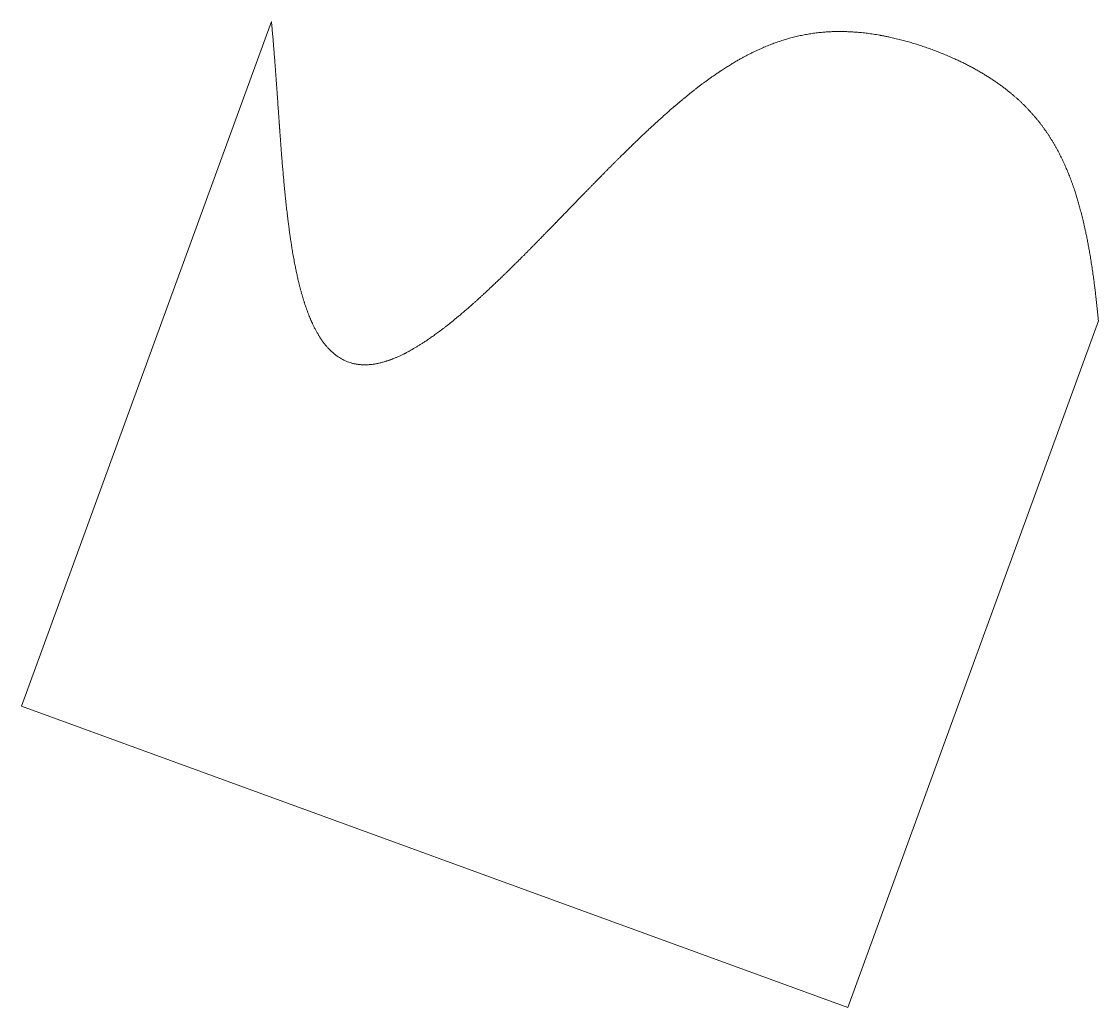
# Model space of a CAD drawing. Header units: millimetres. Extents: x 1381.7 to 1478.5, y 653.5 to 742.2.
import ezdxf

# ---------------------------------------------------------------- set-up
doc = ezdxf.new("R2010")
doc.units = ezdxf.units.MM

msp = doc.modelspace()

# ---------------------------------------------------------------- linework, layer by layer
at = {"color": 7, "linetype": 'Continuous', "lineweight": 15}
for p, q in [((1381.693, 680.587), (1404.16, 742.163)), ((1455.972, 653.484), (1478.51, 715.256)), ((1381.693, 680.587), (1455.972, 653.484))]:
    msp.add_line(p, q, dxfattribs=at)
msp.add_open_spline([(1478.51, 715.256), (1478.301, 717.413), (1478.056, 719.189), (1477.762, 721.32), (1477.391, 723.097), (1476.954, 725.194), (1476.382, 726.929), (1476.063, 727.896), (1475.305, 729.708), (1474.374, 731.446), (1473.259, 733.067), (1471.961, 734.545), (1470.5, 735.86), (1468.166, 737.552), (1465.418, 738.9), (1463.573, 739.65), (1461.684, 740.278), (1459.76, 740.772), (1458.813, 740.94), (1456.765, 741.301), (1453.877, 741.241), (1451.927, 740.971), (1450.023, 740.473), (1448.185, 739.764), (1445.989, 738.663), (1444.644, 737.778), (1444.008, 737.359), (1443.023, 736.643), (1442.387, 736.161), (1441.466, 735.435), (1440.828, 734.899), (1440.269, 734.43), (1439.096, 733.394), (1438.173, 732.544), (1437.595, 732), (1436.239, 730.707), (1434.99, 729.458), (1434.344, 728.812), (1433.603, 728.058), (1432.991, 727.435), (1432.229, 726.651), (1431.755, 726.163), (1429.927, 724.276), (1429.495, 723.831), (1428.729, 723.043), (1428.123, 722.426), (1427.383, 721.671), (1426.742, 721.028), (1425.192, 719.476), (1423.918, 718.277), (1422.323, 716.775), (1420.965, 715.641), (1419.257, 714.215), (1417.807, 713.273), (1416.908, 712.689), (1416.091, 712.279), (1415.125, 711.794), (1414.263, 711.547), (1413.207, 711.243), (1412.293, 711.293), (1411.264, 711.348), (1409.599, 712.318), (1408.929, 713.176), (1408.372, 713.889), (1407.901, 714.88), (1407.509, 715.702), (1407.172, 716.725), (1406.882, 717.604), (1406.629, 718.64), (1406.216, 720.336), (1405.89, 722.513), (1405.628, 724.259), (1405.407, 726.428), (1405.231, 728.149), (1405.057, 730.374), (1404.989, 731.256), (1404.91, 732.343), (1404.856, 733.087), (1404.771, 734.31), (1404.665, 735.822), (1404.633, 736.274), (1404.554, 737.384), (1404.49, 738.237), (1404.322, 740.464), (1404.16, 742.163)], degree=2, knots=[0, 0, 0, 0.03125, 0.03125, 0.0625, 0.0625, 0.09375, 0.09375, 0.109375, 0.125, 0.140625, 0.15625, 0.171875, 0.1875, 0.21875, 0.234375, 0.25, 0.265625, 0.28125, 0.28125, 0.3125, 0.328125, 0.34375, 0.359375, 0.375, 0.398934, 0.398934, 0.411568, 0.417884, 0.424201, 0.436834, 0.436834, 0.449467, 0.4621, 0.468417, 0.474734, 0.5, 0.5, 0.515625, 0.515625, 0.53125, 0.53125, 0.546875, 0.5625, 0.5625, 0.578125, 0.578125, 0.59375, 0.59375, 0.625, 0.625, 0.65625, 0.65625, 0.6875, 0.6875, 0.703125, 0.703125, 0.71875, 0.71875, 0.734375, 0.734375, 0.75, 0.765625, 0.765625, 0.78125, 0.78125, 0.796875, 0.796875, 0.8125, 0.8125, 0.84375, 0.84375, 0.875, 0.875, 0.90625, 0.90625, 0.921875, 0.921875, 0.9375, 0.9375, 0.953125, 0.953125, 0.96875, 0.96875, 1, 1, 1], dxfattribs=at)

doc.saveas('drawing.dxf')
